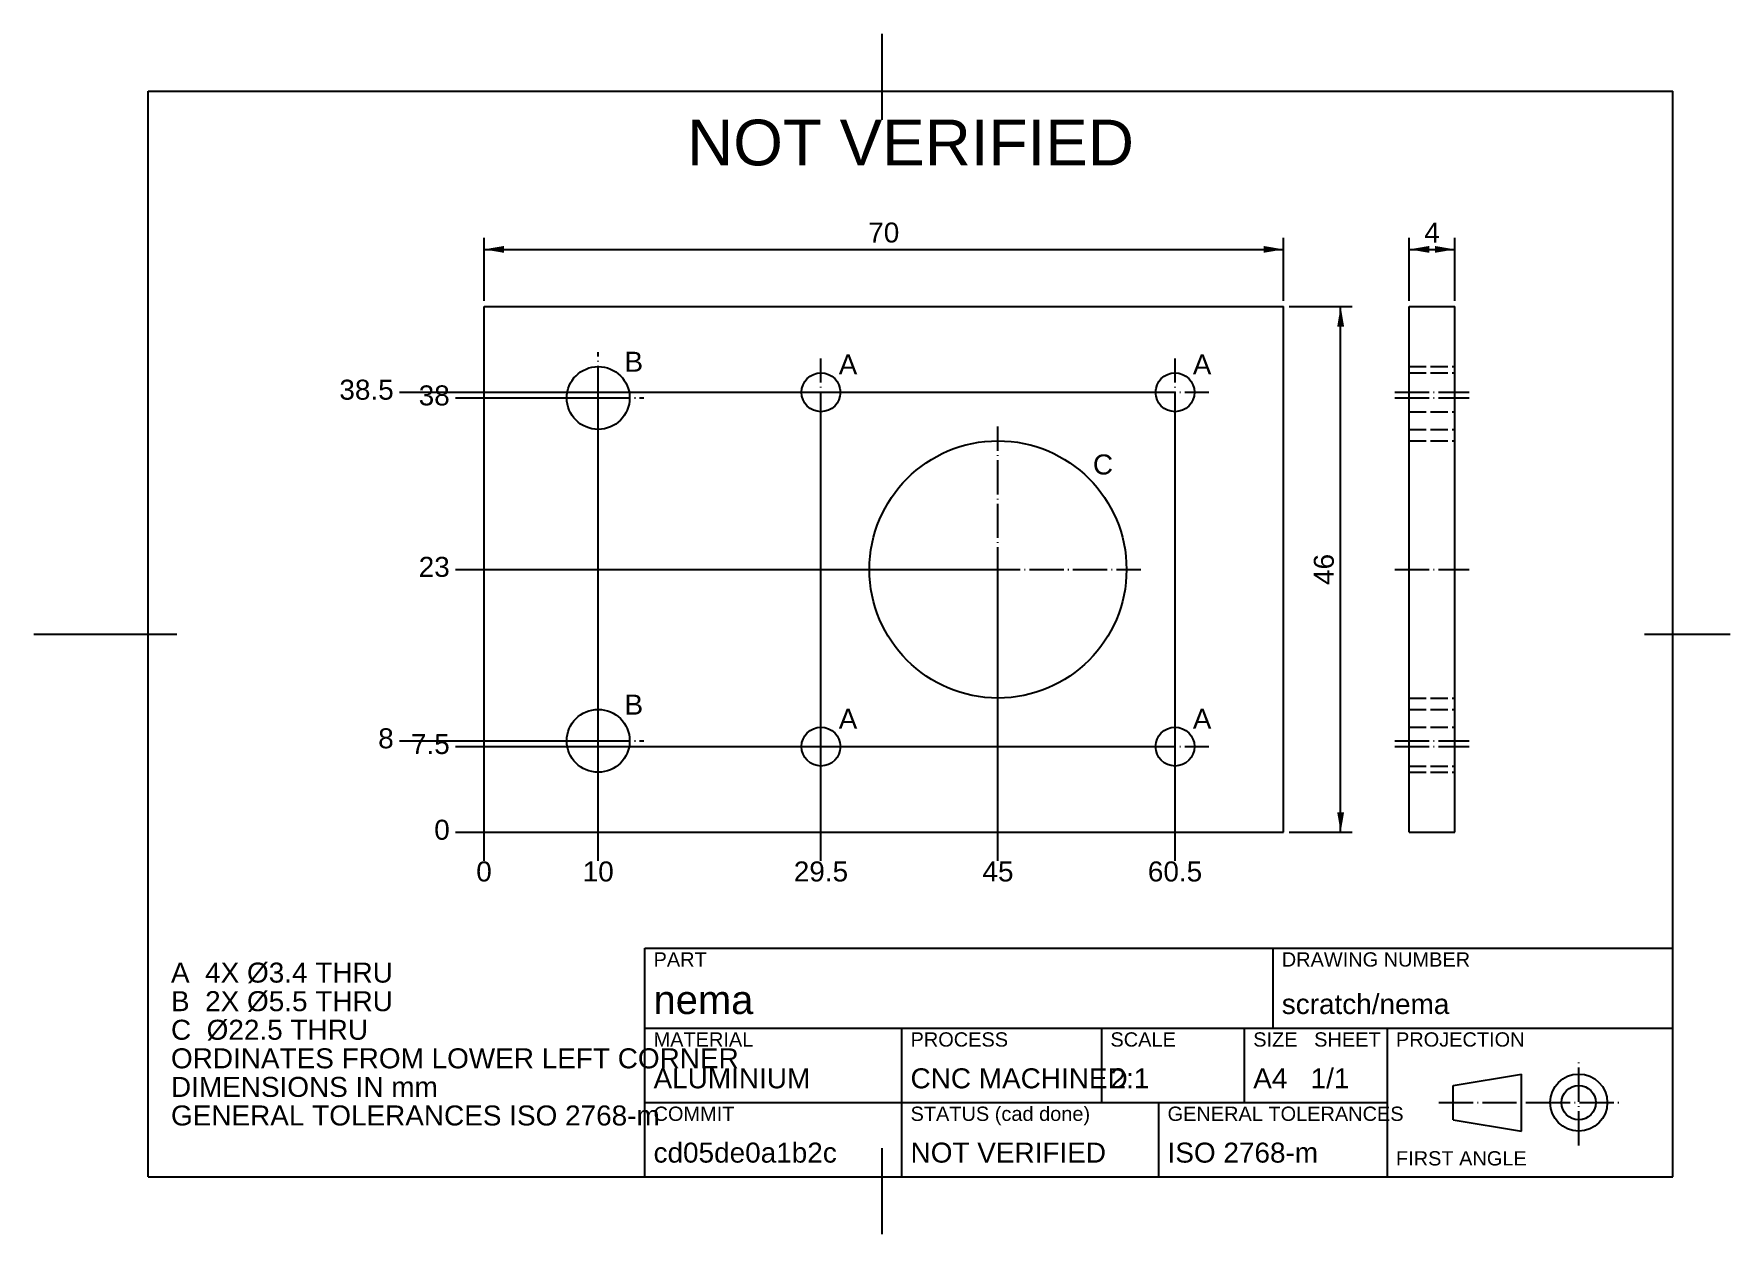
# Model space of a CAD drawing. Header units: millimetres. Extents: x 0 to 297, y 0 to 210.
import ezdxf
from ezdxf.enums import TextEntityAlignment as Align

# ---------------------------------------------------------------- set-up
doc = ezdxf.new("R2010")
doc.units = ezdxf.units.MM
doc.linetypes.add('CENTER', pattern=[7.625, 6, -0.75, 0.125, -0.75])
doc.linetypes.add('DASHED', pattern=[3.75, 3, -0.75])
for name, color, linetype in [('CENTRE', 1, 'CENTER'), ('DIM_ORD', 3, 'CONTINUOUS'), ('DIM_TEXT', 7, 'CONTINUOUS'), ('DIMENSION', 3, 'CONTINUOUS'), ('FRAME', 7, 'CONTINUOUS'), ('HIDDEN', 5, 'DASHED'), ('MARKS', 7, 'CONTINUOUS'), ('NOT_VERIFIED', 1, 'CONTINUOUS'), ('TEXT', 7, 'CONTINUOUS'), ('TITLE', 7, 'CONTINUOUS'), ('VISIBLE', 7, 'CONTINUOUS')]:
    doc.layers.add(name, color=color, linetype=linetype)
doc.styles.get("Standard").update_dxf_attribs({"font": 'arial.ttf'})

msp = doc.modelspace()

# ---------------------------------------------------------------- linework, layer by layer
at = {"layer": 'CENTRE'}
for p, q in [((98.811, 138.3), (98.811, 154.3)), ((137.811, 141.4), (137.811, 153.2)), ((199.811, 141.4), (199.811, 153.2)), ((90.811, 146.3), (106.811, 146.3)), ((131.911, 147.3), (143.711, 147.3)), ((193.911, 147.3), (205.711, 147.3)), ((238.311, 147.3), (251.311, 147.3)), ((238.311, 146.3), (251.311, 146.3)), ((168.811, 91.3), (168.811, 141.3)), ((143.811, 116.3), (193.811, 116.3)), ((238.311, 116.3), (251.311, 116.3)), ((98.811, 78.3), (98.811, 94.3)), ((137.811, 79.4), (137.811, 91.2)), ((199.811, 79.4), (199.811, 91.2)), ((90.811, 86.3), (106.811, 86.3)), ((238.311, 86.3), (251.311, 86.3)), ((131.911, 85.3), (143.711, 85.3)), ((193.911, 85.3), (205.711, 85.3)), ((238.311, 85.3), (251.311, 85.3)), ((270.5, 15.5), (270.5, 30.5)), ((246, 23), (263, 23)), ((263, 23), (278, 23))]:
    msp.add_line(p, q, dxfattribs=at)
at = {"layer": 'DIM_ORD'}
for p, q in [((64, 147.3), (199.811, 147.3)), ((73.811, 146.3), (98.811, 146.3)), ((98.811, 65.3), (98.811, 146.3)), ((137.811, 65.3), (137.811, 147.3)), ((199.811, 65.3), (199.811, 147.3)), ((73.811, 116.3), (168.811, 116.3)), ((168.811, 65.3), (168.811, 116.3)), ((64, 86.3), (98.811, 86.3)), ((73.811, 85.3), (199.811, 85.3)), ((73.811, 70.3), (78.811, 70.3)), ((78.811, 65.3), (78.811, 70.3))]:
    msp.add_line(p, q, dxfattribs=at)
at = {"layer": 'DIMENSION'}
for p, q in [((78.811, 163.3), (78.811, 174.3)), ((78.811, 172.3), (218.811, 172.3)), ((218.811, 163.3), (218.811, 174.3)), ((240.811, 163.3), (240.811, 174.3)), ((240.811, 172.3), (248.811, 172.3)), ((248.811, 163.3), (248.811, 174.3)), ((219.811, 162.3), (230.811, 162.3)), ((228.811, 70.3), (228.811, 162.3)), ((219.811, 70.3), (230.811, 70.3))]:
    msp.add_line(p, q, dxfattribs=at)
for points in [[(78.811, 172.3), (82.311, 171.7), (82.311, 172.9)], [(218.811, 172.3), (215.311, 172.9), (215.311, 171.7)], [(240.811, 172.3), (244.311, 171.7), (244.311, 172.9)], [(248.811, 172.3), (245.311, 172.9), (245.311, 171.7)], [(228.811, 162.3), (228.211, 158.8), (229.411, 158.8)], [(228.811, 70.3), (229.411, 73.8), (228.211, 73.8)]]:
    msp.add_solid(points, dxfattribs=at)
at = {"layer": 'FRAME'}
for p, q in [((20, 200), (287, 200)), ((20, 10), (20, 200)), ((287, 10), (287, 200)), ((107, 50), (287, 50)), ((107, 10), (107, 50)), ((287, 10), (287, 50)), ((20, 10), (287, 10)), ((107, 10), (287, 10))]:
    msp.add_line(p, q, dxfattribs=at)
at = {"layer": 'HIDDEN'}
for p, q in [((240.811, 151.8), (248.811, 151.8)), ((240.811, 150.7), (248.811, 150.7)), ((240.811, 143.9), (248.811, 143.9)), ((240.811, 140.8), (248.811, 140.8)), ((240.811, 138.8), (248.811, 138.8)), ((240.811, 93.8), (248.811, 93.8)), ((240.811, 91.8), (248.811, 91.8)), ((240.811, 88.7), (248.811, 88.7)), ((240.811, 81.9), (248.811, 81.9)), ((240.811, 80.8), (248.811, 80.8))]:
    msp.add_line(p, q, dxfattribs=at)
at = {"layer": 'MARKS'}
for p, q in [((148.5, 195), (148.5, 210)), ((0, 105), (25, 105)), ((282, 105), (297, 105)), ((148.5, 0), (148.5, 15))]:
    msp.add_line(p, q, dxfattribs=at)
at = {"layer": 'TITLE'}
for p, q in [((107, 50), (217, 50)), ((107, 36), (107, 50)), ((217, 36), (217, 50)), ((217, 50), (287, 50)), ((217, 36), (217, 50)), ((287, 36), (287, 50)), ((107, 36), (217, 36)), ((107, 36), (152, 36)), ((107, 23), (107, 36)), ((152, 23), (152, 36)), ((152, 36), (187, 36)), ((152, 23), (152, 36)), ((187, 23), (187, 36)), ((187, 36), (212, 36)), ((187, 23), (187, 36)), ((212, 23), (212, 36)), ((212, 36), (237, 36)), ((212, 23), (212, 36)), ((217, 36), (287, 36)), ((237, 23), (237, 36)), ((237, 36), (287, 36)), ((237, 10), (237, 36)), ((287, 10), (287, 36)), ((248.5, 26), (260.5, 28)), ((260.5, 18), (260.5, 28)), ((248.5, 20), (248.5, 26)), ((107, 23), (152, 23)), ((107, 23), (152, 23)), ((107, 10), (107, 23)), ((152, 23), (187, 23)), ((152, 10), (152, 23)), ((152, 23), (197, 23)), ((152, 10), (152, 23)), ((187, 23), (212, 23)), ((197, 10), (197, 23)), ((197, 23), (237, 23)), ((197, 10), (197, 23)), ((212, 23), (237, 23)), ((237, 10), (237, 23)), ((248.5, 20), (260.5, 18)), ((107, 10), (152, 10)), ((152, 10), (197, 10)), ((197, 10), (237, 10)), ((237, 10), (287, 10))]:
    msp.add_line(p, q, dxfattribs=at)
for radius in [5, 3]:
    msp.add_circle((270.5, 23), radius, dxfattribs=at)
at = {"layer": 'VISIBLE'}
for p, q in [((78.811, 70.3), (78.811, 162.3)), ((78.811, 162.3), (218.811, 162.3)), ((218.811, 70.3), (218.811, 162.3)), ((240.811, 70.3), (240.811, 162.3)), ((240.811, 162.3), (248.811, 162.3)), ((248.811, 70.3), (248.811, 162.3)), ((78.811, 70.3), (218.811, 70.3)), ((240.811, 70.3), (248.811, 70.3))]:
    msp.add_line(p, q, dxfattribs=at)
for centre, radius in [((98.811, 146.3), 5.5), ((137.811, 147.3), 3.4), ((199.811, 147.3), 3.4), ((168.811, 116.3), 22.5), ((98.811, 86.3), 5.5), ((137.811, 85.3), 3.4), ((199.811, 85.3), 3.4)]:
    msp.add_circle(centre, radius, dxfattribs=at)

# ---------------------------------------------------------------- texts
at = {"layer": 'DIM_ORD'}
for s, p in [('38.5', (63, 146)), ('38', (72.811, 145)), ('23', (72.811, 115)), ('8', (63, 85)), ('7.5', (72.811, 84)), ('0', (72.811, 69))]:
    msp.add_text(s, height=3.5, dxfattribs=at).set_placement(p, align=Align.RIGHT)
for s, p in [('0', (78.811, 61.7)), ('10', (98.811, 61.7)), ('29.5', (137.811, 61.7)), ('45', (168.811, 61.7)), ('60.5', (199.811, 61.7))]:
    msp.add_text(s, height=3.5, dxfattribs=at).set_placement(p, align=Align.CENTER)
at = {"layer": 'DIM_TEXT'}
for s, p in [('70', (148.811, 173.5)), ('4', (244.811, 173.5))]:
    msp.add_text(s, height=3.5, dxfattribs=at).set_placement(p, align=Align.CENTER)
msp.add_text('46', height=3.5, rotation=90, dxfattribs=at).set_placement((227.611, 116.3), align=Align.CENTER)
at = {"layer": 'NOT_VERIFIED'}
msp.add_text('NOT VERIFIED', height=8, dxfattribs=at).set_placement((153.5, 187), align=Align.CENTER)
msp.add_text('NOT VERIFIED', height=3.5, dxfattribs=at).set_placement((153.5, 12.5))
at = {"layer": 'TEXT'}
for s, height, p in [('B', 3.5, (103.40715, 150.89615)), ('A', 3.5, (140.92224, 150.41124)), ('A', 3.5, (202.92224, 150.41124)), ('C', 3.5, (185.42785, 132.91685)), ('B', 3.5, (103.40715, 90.89615)), ('A', 3.5, (140.92224, 88.41124)), ('A', 3.5, (202.92224, 88.41124)), ('A  4X %%c3.4 THRU', 3.5, (24, 44)), ('PART', 2.5, (108.5, 46.8)), ('DRAWING NUMBER', 2.5, (218.5, 46.8)), ('B  2X %%c5.5 THRU', 3.5, (24, 39)), ('nema', 5, (108.5, 38.5)), ('scratch/nema', 3.5, (218.5, 38.5)), ('C  %%c22.5 THRU', 3.5, (24, 34)), ('MATERIAL', 2.5, (108.5, 32.8)), ('PROCESS', 2.5, (153.5, 32.8)), ('SCALE', 2.5, (188.5, 32.8)), ('SIZE   SHEET', 2.5, (213.5, 32.8)), ('PROJECTION', 2.5, (238.5, 32.8)), ('ORDINATES FROM LOWER LEFT CORNER', 3.5, (24, 29)), ('DIMENSIONS IN mm', 3.5, (24, 24)), ('ALUMINIUM', 3.5, (108.5, 25.5)), ('CNC MACHINED', 3.5, (153.5, 25.5)), ('2:1', 3.5, (188.5, 25.5)), ('A4   1/1', 3.5, (213.5, 25.5)), ('GENERAL TOLERANCES ISO 2768-m', 3.5, (24, 19)), ('COMMIT', 2.5, (108.5, 19.8)), ('STATUS (cad done)', 2.5, (153.5, 19.8)), ('GENERAL TOLERANCES', 2.5, (198.5, 19.8)), ('cd05de0a1b2c', 3.5, (108.5, 12.5)), ('ISO 2768-m', 3.5, (198.5, 12.5)), ('FIRST ANGLE', 2.5, (238.5, 12))]:
    msp.add_text(s, height=height, dxfattribs=at).set_placement(p)

doc.saveas('drawing.dxf')
